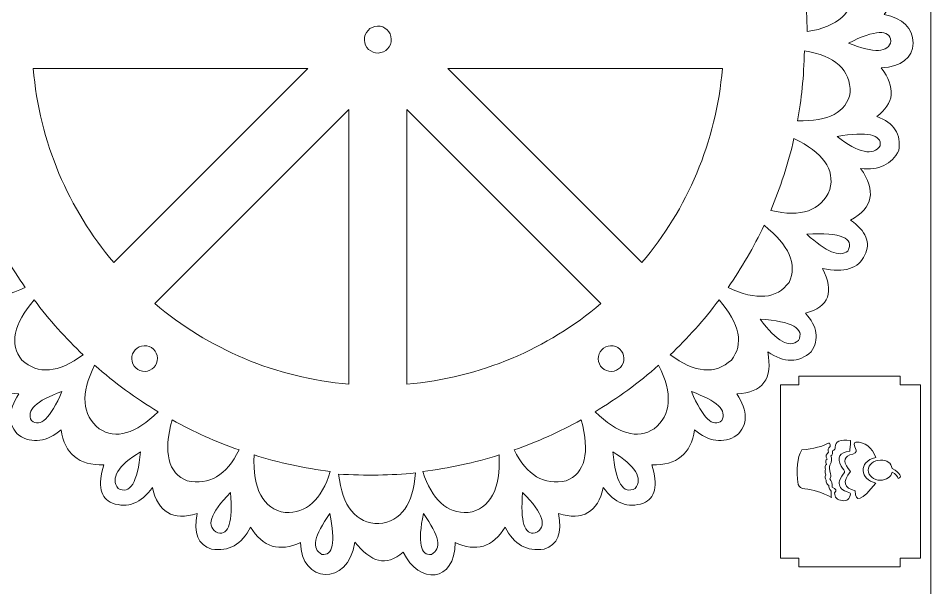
# Model space of a CAD drawing. Header units: centimetres. Extents: x -35 to 33, y -75 to 42.
# Drawn here: x 1.81 to 33.35, y -36.22 to -16.54 of the extents above; entities that cross this region are included whole.
import ezdxf

# ---------------------------------------------------------------- set-up
doc = ezdxf.new("R2010")
doc.units = ezdxf.units.CM
doc.header["$MEASUREMENT"] = 0
doc.layers.add('Capa 1', color=7, linetype='Continuous')

msp = doc.modelspace()

# ---------------------------------------------------------------- linework, layer by layer
at = {"layer": 'Capa 1', "color": 242, "lineweight": 20}
for points, knots in [([(-35.46958, 41.25672), (-35.46958, 41.25672), (33.34861, 41.25672), (33.34861, 41.25672), (33.34861, 41.25672), (33.34861, 41.25672), (33.34861, -36.66365), (33.34861, -36.66365), (33.34861, -36.66365), (33.34861, -36.66365), (-35.46958, -36.66365), (-35.46958, -36.66365), (-35.46958, -36.66365), (-35.46958, -36.66365), (-35.46958, 41.25672), (-35.46958, 41.25672)], [0, 0, 0, 0, 0.2, 0.2, 0.2, 0.2, 0.4, 0.4, 0.4, 0.4, 0.6, 0.6, 0.6, 0.6, 1, 1, 1, 1]), ([(28.79039, -29.21319), (28.79039, -29.21319), (28.79039, -28.95661), (28.79039, -28.95661), (28.79039, -28.95661), (28.79039, -28.95661), (28.79039, -28.91319), (28.79039, -28.91319), (28.79039, -28.91319), (28.79039, -28.91319), (32.29039, -28.91319), (32.29039, -28.91319), (32.29039, -28.91319), (32.29039, -28.91319), (32.29039, -28.95661), (32.29039, -28.95661), (32.29039, -28.95661), (32.29039, -28.95661), (32.29039, -29.21319), (32.29039, -29.21319), (32.29039, -29.21319), (32.29039, -29.21319), (32.99922, -29.21319), (32.99922, -29.21319), (32.99922, -29.21319), (32.99922, -29.21319), (32.99922, -35.20003), (32.99922, -35.20003), (32.99922, -35.20003), (32.99922, -35.20003), (32.29039, -35.20003), (32.29039, -35.20003), (32.29039, -35.20003), (32.29039, -35.20003), (32.29039, -35.45661), (32.29039, -35.45661), (32.29039, -35.45661), (32.29039, -35.45661), (32.29039, -35.50003), (32.29039, -35.50003), (32.29039, -35.50003), (32.29039, -35.50003), (28.79039, -35.50003), (28.79039, -35.50003), (28.79039, -35.50003), (28.79039, -35.50003), (28.79039, -35.45661), (28.79039, -35.45661), (28.79039, -35.45661), (28.79039, -35.45661), (28.79039, -35.20003), (28.79039, -35.20003), (28.79039, -35.20003), (28.79039, -35.20003), (28.15734, -35.20003), (28.15734, -35.20003), (28.15734, -35.20003), (28.15734, -35.20003), (28.15734, -29.21319), (28.15734, -29.21319), (28.15734, -29.21319), (28.15734, -29.21319), (28.79039, -29.21319), (28.79039, -29.21319)], [0, 0, 0, 0, 0.05882353, 0.05882353, 0.05882353, 0.05882353, 0.11764706, 0.11764706, 0.11764706, 0.11764706, 0.17647059, 0.17647059, 0.17647059, 0.17647059, 0.23529412, 0.23529412, 0.23529412, 0.23529412, 0.29411765, 0.29411765, 0.29411765, 0.29411765, 0.35294118, 0.35294118, 0.35294118, 0.35294118, 0.41176471, 0.41176471, 0.41176471, 0.41176471, 0.47058824, 0.47058824, 0.47058824, 0.47058824, 0.52941176, 0.52941176, 0.52941176, 0.52941176, 0.58823529, 0.58823529, 0.58823529, 0.58823529, 0.64705882, 0.64705882, 0.64705882, 0.64705882, 0.70588235, 0.70588235, 0.70588235, 0.70588235, 0.76470588, 0.76470588, 0.76470588, 0.76470588, 0.82352941, 0.82352941, 0.82352941, 0.82352941, 0.88235294, 0.88235294, 0.88235294, 0.88235294, 1, 1, 1, 1]), ([(29.86725, -31.33963), (29.87927, -31.25385), (29.86356, -31.21401), (29.82012, -31.22012), (29.82012, -31.22012), (29.61569, -31.33681), (29.3048, -31.416), (28.88746, -31.45772), (28.88746, -31.45772), (28.73705, -31.72617), (28.69626, -32.12595), (28.76509, -32.65705), (28.76509, -32.65705), (28.79611, -32.74466), (28.87218, -32.79274), (28.99329, -32.80132), (28.99329, -32.80132), (29.28015, -32.82201), (29.58773, -32.92195), (29.91603, -33.10115), (29.91603, -33.10115), (29.90699, -33.03146), (29.90368, -32.97772), (29.90611, -32.93991), (29.90611, -32.93991), (29.91614, -32.89789), (29.90154, -32.85806), (29.86229, -32.8204), (29.86229, -32.8204), (29.83416, -32.8021), (29.82259, -32.75637), (29.82756, -32.68321), (29.82756, -32.68321), (29.75755, -32.65461), (29.72834, -32.59333), (29.73992, -32.49936), (29.73992, -32.49936), (29.69179, -32.45055), (29.68628, -32.39114), (29.72338, -32.32116), (29.72338, -32.32116), (29.69122, -32.22259), (29.68901, -32.16037), (29.71676, -32.13449), (29.71676, -32.13449), (29.68296, -32.04985), (29.69123, -31.99138), (29.74157, -31.95911), (29.74157, -31.95911), (29.70444, -31.85564), (29.7127, -31.79436), (29.76637, -31.77524), (29.76637, -31.77524), (29.71072, -31.67899), (29.72781, -31.60073), (29.81764, -31.54047), (29.81764, -31.54047), (29.78086, -31.46188), (29.79739, -31.39493), (29.86725, -31.33963)], [0, 0, 0, 0, 0.0625, 0.0625, 0.0625, 0.0625, 0.125, 0.125, 0.125, 0.125, 0.1875, 0.1875, 0.1875, 0.1875, 0.25, 0.25, 0.25, 0.25, 0.3125, 0.3125, 0.3125, 0.3125, 0.375, 0.375, 0.375, 0.375, 0.4375, 0.4375, 0.4375, 0.4375, 0.5, 0.5, 0.5, 0.5, 0.5625, 0.5625, 0.5625, 0.5625, 0.625, 0.625, 0.625, 0.625, 0.6875, 0.6875, 0.6875, 0.6875, 0.75, 0.75, 0.75, 0.75, 0.8125, 0.8125, 0.8125, 0.8125, 0.875, 0.875, 0.875, 0.875, 1, 1, 1, 1]), ([(30.54851, -31.49946), (30.5599, -31.43747), (30.56873, -31.31536), (30.57501, -31.13313), (30.57501, -31.13313), (30.21625, -31.08231), (30.03986, -31.1582), (30.04583, -31.36083), (30.04583, -31.36083), (30.05367, -31.41635), (30.02225, -31.46066), (29.95157, -31.49378), (29.95157, -31.49378), (29.96763, -31.57598), (29.94999, -31.63256), (29.89866, -31.6635), (29.89866, -31.6635), (29.9389, -31.75316), (29.92787, -31.86159), (29.86558, -31.98879), (29.86558, -31.98879), (29.8378, -32.04237), (29.84497, -32.1409), (29.88708, -32.28439), (29.88708, -32.28439), (29.90328, -32.34586), (29.89611, -32.40338), (29.86558, -32.45694), (29.86558, -32.45694), (29.91785, -32.53485), (29.94431, -32.63244), (29.94496, -32.7497), (29.94496, -32.7497), (30.07984, -32.8008), (30.10685, -32.86444), (30.02598, -32.94063), (30.02598, -32.94063), (30.02362, -33.09681), (30.11072, -33.18638), (30.28726, -33.20935), (30.28726, -33.20935), (30.45816, -33.23409), (30.55297, -33.15488), (30.57169, -32.97175), (30.57169, -32.97175), (30.57112, -32.9493), (30.50222, -32.91772), (30.36498, -32.87698), (30.36498, -32.87698), (30.20978, -32.77771), (30.1541, -32.66033), (30.19796, -32.52482), (30.19796, -32.52482), (30.24325, -32.40819), (30.30112, -32.31201), (30.37159, -32.23631), (30.37159, -32.23631), (30.37255, -32.18384), (30.33231, -32.1103), (30.25087, -32.01568), (30.25087, -32.01568), (30.0911, -31.72174), (30.19032, -31.54967), (30.54851, -31.49946)], [0, 0, 0, 0, 0.05882353, 0.05882353, 0.05882353, 0.05882353, 0.11764706, 0.11764706, 0.11764706, 0.11764706, 0.17647059, 0.17647059, 0.17647059, 0.17647059, 0.23529412, 0.23529412, 0.23529412, 0.23529412, 0.29411765, 0.29411765, 0.29411765, 0.29411765, 0.35294118, 0.35294118, 0.35294118, 0.35294118, 0.41176471, 0.41176471, 0.41176471, 0.41176471, 0.47058824, 0.47058824, 0.47058824, 0.47058824, 0.52941176, 0.52941176, 0.52941176, 0.52941176, 0.58823529, 0.58823529, 0.58823529, 0.58823529, 0.64705882, 0.64705882, 0.64705882, 0.64705882, 0.70588235, 0.70588235, 0.70588235, 0.70588235, 0.76470588, 0.76470588, 0.76470588, 0.76470588, 0.82352941, 0.82352941, 0.82352941, 0.82352941, 0.88235294, 0.88235294, 0.88235294, 0.88235294, 1, 1, 1, 1]), ([(31.44976, -31.71443), (31.31363, -31.36548), (31.08432, -31.18916), (30.76184, -31.18548), (30.76184, -31.18548), (30.6848, -31.20499), (30.68646, -31.29786), (30.7668, -31.4641), (30.7668, -31.4641), (30.79455, -31.53937), (30.72234, -31.59499), (30.55017, -31.63099), (30.55017, -31.63099), (30.31558, -31.71896), (30.32495, -31.91084), (30.57828, -32.20661), (30.57828, -32.20661), (30.28744, -32.55601), (30.34146, -32.77664), (30.74034, -32.86851), (30.74034, -32.86851), (30.72965, -33.29738), (30.96723, -33.20876), (31.45309, -32.60264), (31.45309, -32.60264), (30.89755, -32.48903), (30.82737, -31.8711), (31.44976, -31.71443)], [0, 0, 0, 0, 0.125, 0.125, 0.125, 0.125, 0.25, 0.25, 0.25, 0.25, 0.375, 0.375, 0.375, 0.375, 0.5, 0.5, 0.5, 0.5, 0.625, 0.625, 0.625, 0.625, 0.75, 0.75, 0.75, 0.75, 1, 1, 1, 1]), ([(32.01666, -32.22968), (31.97751, -32.38767), (31.80929, -32.50646), (31.60771, -32.50646), (31.60771, -32.50646), (31.37711, -32.50646), (31.19016, -32.351), (31.19016, -32.15925), (31.19016, -32.15925), (31.19016, -31.96749), (31.37711, -31.81203), (31.60771, -31.81203), (31.60771, -31.81203), (31.83732, -31.80959), (31.97414, -31.90399), (32.01818, -32.09524), (32.01818, -32.09524), (32.30593, -32.27542), (32.37444, -32.39317), (32.22369, -32.44848), (32.22369, -32.44848), (32.20095, -32.36322), (32.13194, -32.2903), (32.01666, -32.22971)], [0, 0, 0, 0, 0.14285714, 0.14285714, 0.14285714, 0.14285714, 0.28571429, 0.28571429, 0.28571429, 0.28571429, 0.42857143, 0.42857143, 0.42857143, 0.42857143, 0.57142857, 0.57142857, 0.57142857, 0.57142857, 0.71428571, 0.71428571, 0.71428571, 0.71428571, 1, 1, 1, 1])]:
    msp.add_open_spline(points, degree=3, knots=knots, dxfattribs=at)
at = {"layer": 'Capa 1', "color": 142, "lineweight": 20}
for points, knots in [([(20.08452, 0.21612), (20.55506, 0.07821), (20.72196, -0.33024), (20.58517, -1.0092), (20.58517, -1.0092), (21.42522, -0.75043), (21.93912, -1.05147), (22.12687, -1.91231), (22.12687, -1.91231), (22.52185, -1.36435), (22.98452, -1.18372), (23.51485, -1.37046), (23.51485, -1.37046), (23.92923, -1.53435), (24.02672, -1.97533), (23.80733, -2.6934), (23.80733, -2.6934), (24.67173, -2.67), (25.16413, -3.07355), (25.28451, -3.90409), (25.28451, -3.90409), (25.78263, -3.4845), (26.27005, -3.42104), (26.74681, -3.71368), (26.74681, -3.71368), (27.13353, -4.07329), (27.13353, -4.55008), (26.74681, -5.144), (26.74681, -5.144), (27.63937, -5.18467), (27.99462, -5.66957), (27.8126, -6.59875), (27.8126, -6.59875), (28.38652, -6.21352), (28.88611, -6.21352), (29.31142, -6.59875), (29.31142, -6.59875), (29.59964, -7.03317), (29.5346, -7.47741), (29.11628, -7.93148), (29.11628, -7.93148), (29.93023, -8.15637), (30.12686, -8.67219), (29.70615, -9.47898), (29.70615, -9.47898), (30.47038, -9.31826), (30.95784, -9.47448), (31.16849, -9.94762), (31.16849, -9.94762), (31.38089, -10.36669), (31.21731, -10.76861), (30.67774, -11.15338), (30.67774, -11.15338), (31.45399, -11.57222), (31.56965, -12.16614), (31.02472, -12.9352), (31.02472, -12.9352), (31.65819, -12.8647), (32.09772, -13.07299), (32.34331, -13.56005), (32.34331, -13.56005), (32.43564, -14.12025), (32.18116, -14.51077), (31.57994, -14.73166), (31.57994, -14.73166), (32.19276, -15.17692), (32.24563, -15.73668), (31.73858, -16.41095), (31.73858, -16.41095), (32.3913, -16.54362), (32.72508, -16.87232), (32.7399, -17.39704), (32.7399, -17.39704), (32.71212, -17.91995), (32.34531, -18.20635), (31.63944, -18.25624), (31.63944, -18.25624), (32.14649, -18.93049), (32.09361, -19.49026), (31.48079, -19.93553), (31.48079, -19.93553), (32.08203, -20.15641), (32.33649, -20.54693), (32.24416, -21.10713), (32.24416, -21.10713), (31.99857, -21.5942), (31.55906, -21.80248), (30.92557, -21.73199), (30.92557, -21.73199), (31.47051, -22.50105), (31.35485, -23.09498), (30.57859, -23.51381), (30.57859, -23.51381), (31.11817, -23.89857), (31.28175, -24.3005), (31.06935, -24.71958), (31.06935, -24.71958), (30.85869, -25.19271), (30.37123, -25.34892), (29.60699, -25.18822), (29.60699, -25.18822), (30.02771, -25.99499), (29.83109, -26.51082), (29.01714, -26.73571), (29.01714, -26.73571), (29.43544, -27.18977), (29.50048, -27.63402), (29.21226, -28.06844), (29.21226, -28.06844), (28.78696, -28.45367), (28.28737, -28.45367), (27.71345, -28.06844), (27.71345, -28.06844), (27.89548, -28.99761), (27.54023, -29.48252), (26.64766, -29.52318), (26.64766, -29.52318), (27.03438, -30.11712), (27.03438, -30.5939), (26.64766, -30.95351), (26.64766, -30.95351), (26.17091, -31.24615), (25.68348, -31.18269), (25.18536, -30.76311), (25.18536, -30.76311), (25.06498, -31.59364), (24.57258, -31.99718), (23.70818, -31.97379), (23.70818, -31.97379), (23.92758, -32.69186), (23.83009, -33.13284), (23.41571, -33.29672), (23.41571, -33.29672), (22.88538, -33.48347), (22.42271, -33.30284), (22.02771, -32.75487), (22.02771, -32.75487), (21.83997, -33.61571), (21.32608, -33.91675), (20.48603, -33.65798), (20.48603, -33.65798), (20.62281, -34.33694), (20.45592, -34.74538), (19.98536, -34.88331), (19.98536, -34.88331), (19.38832, -34.982), (18.94055, -34.72816), (18.64204, -34.12175), (18.64204, -34.12175), (18.21676, -34.81965), (17.63929, -34.99786), (16.90964, -34.65635), (16.90964, -34.65635), (16.9204, -36.05432), (15.65884, -36.11413), (15.11767, -34.99362), (15.11767, -34.99362), (14.49568, -35.51659), (14.02398, -35.33248), (13.44392, -34.64171), (13.44392, -34.64171), (13.22, -36.22109), (11.5594, -36.05432), (11.57016, -34.65635), (11.57016, -34.65635), (10.84051, -34.99786), (10.26304, -34.81965), (9.83776, -34.12175), (9.83776, -34.12175), (9.53925, -34.72816), (9.09148, -34.982), (8.49444, -34.88331), (8.49444, -34.88331), (8.02388, -34.74538), (7.85699, -34.33694), (7.99377, -33.65798), (7.99377, -33.65798), (7.15372, -33.91675), (6.63983, -33.61571), (6.45209, -32.75487), (6.45209, -32.75487), (6.05709, -33.30284), (5.59442, -33.48347), (5.06409, -33.29672), (5.06409, -33.29672), (4.64971, -33.13284), (4.55222, -32.69186), (4.77162, -31.97379), (4.77162, -31.97379), (3.90722, -31.99718), (3.41482, -31.59364), (3.29444, -30.76311), (3.29444, -30.76311), (2.79632, -31.18269), (2.30889, -31.24615), (1.83214, -30.95351), (1.83214, -30.95351), (1.44542, -30.5939), (1.44542, -30.11712), (1.83214, -29.52318), (1.83214, -29.52318), (0.93957, -29.48252), (0.58432, -28.99761), (0.76635, -28.06844), (0.76635, -28.06844), (0.19243, -28.45367), (-0.30716, -28.45367), (-0.73246, -28.06844), (-0.73246, -28.06844), (-1.02068, -27.63402), (-0.95564, -27.18977), (-0.53734, -26.73571), (-0.53734, -26.73571), (-1.35129, -26.51082), (-1.54791, -25.99499), (-1.12719, -25.18822), (-1.12719, -25.18822), (-1.89143, -25.34892), (-2.37889, -25.19271), (-2.58955, -24.71958), (-2.58955, -24.71958), (-2.80195, -24.3005), (-2.63837, -23.89857), (-2.09879, -23.51381), (-2.09879, -23.51381), (-2.87505, -23.09498), (-2.99071, -22.50105), (-2.44577, -21.73199), (-2.44577, -21.73199), (-3.07926, -21.80248), (-3.51877, -21.5942), (-3.76436, -21.10713), (-3.76436, -21.10713), (-3.85669, -20.54693), (-3.60223, -20.15641), (-3.00099, -19.93553), (-3.00099, -19.93553), (-3.61381, -19.49026), (-3.66669, -18.93049), (-3.15964, -18.25624), (-3.15964, -18.25624), (-3.86551, -18.20635), (-4.23232, -17.91995), (-4.2601, -17.39704), (-4.2601, -17.39704), (-4.24528, -16.87232), (-3.9115, -16.54362), (-3.25878, -16.41095), (-3.25878, -16.41095), (-3.76583, -15.73668), (-3.71296, -15.17692), (-3.10014, -14.73166), (-3.10014, -14.73166), (-3.70136, -14.51077), (-3.95584, -14.12025), (-3.86351, -13.56005), (-3.86351, -13.56005), (-3.61792, -13.07299), (-3.17839, -12.8647), (-2.54492, -12.9352), (-2.54492, -12.9352), (-3.08985, -12.16614), (-2.97419, -11.57222), (-2.19794, -11.15338), (-2.19794, -11.15338), (-2.73751, -10.76861), (-2.90109, -10.36669), (-2.68869, -9.94762), (-2.68869, -9.94762), (-2.47804, -9.47448), (-1.99058, -9.31826), (-1.22635, -9.47898), (-1.22635, -9.47898), (-1.64706, -8.67219), (-1.45043, -8.15637), (-0.63648, -7.93148), (-0.63648, -7.93148), (-1.0548, -7.47741), (-1.11984, -7.03317), (-0.83162, -6.59875), (-0.83162, -6.59875), (-0.40631, -6.21352), (0.09328, -6.21352), (0.6672, -6.59875), (0.6672, -6.59875), (0.48518, -5.66957), (0.84043, -5.18467), (1.73299, -5.144), (1.73299, -5.144), (1.34627, -4.55008), (1.34627, -4.07329), (1.73299, -3.71368), (1.73299, -3.71368), (2.20975, -3.42104), (2.69717, -3.4845), (3.19529, -3.90409), (3.19529, -3.90409), (3.31567, -3.07355), (3.80807, -2.67), (4.67247, -2.6934), (4.67247, -2.6934), (4.45308, -1.97533), (4.55057, -1.53435), (4.96495, -1.37046), (4.96495, -1.37046), (5.49528, -1.18372), (5.95795, -1.36435), (6.35293, -1.91231), (6.35293, -1.91231), (6.54068, -1.05147), (7.05458, -0.75043), (7.89463, -1.0092), (7.89463, -1.0092), (7.75784, -0.33024), (7.92474, 0.07821), (8.39528, 0.21612), (8.39528, 0.21612), (8.99234, 0.31481), (9.44012, 0.06096), (9.73863, -0.54543), (9.73863, -0.54543), (10.16389, 0.15248), (10.74136, 0.33067), (11.47101, -0.01085), (11.47101, -0.01085), (11.46025, 1.38714), (13.12086, 1.55391), (13.34478, -0.02548), (13.34478, -0.02548), (13.93293, 0.67492), (14.54264, 0.75141), (15.17393, 0.20395), (15.17393, 0.20395), (15.39786, 1.78334), (17.01955, 1.38714), (17.00879, -0.01085), (17.00879, -0.01085), (17.73844, 0.33067), (18.31591, 0.15248), (18.74117, -0.54543), (18.74117, -0.54543), (19.03968, 0.06096), (19.48746, 0.31481), (20.08452, 0.21612)], [0, 0, 0, 0, 0.01149425, 0.01149425, 0.01149425, 0.01149425, 0.02298851, 0.02298851, 0.02298851, 0.02298851, 0.03448276, 0.03448276, 0.03448276, 0.03448276, 0.04597701, 0.04597701, 0.04597701, 0.04597701, 0.05747126, 0.05747126, 0.05747126, 0.05747126, 0.06896552, 0.06896552, 0.06896552, 0.06896552, 0.08045977, 0.08045977, 0.08045977, 0.08045977, 0.09195402, 0.09195402, 0.09195402, 0.09195402, 0.10344828, 0.10344828, 0.10344828, 0.10344828, 0.11494253, 0.11494253, 0.11494253, 0.11494253, 0.12643678, 0.12643678, 0.12643678, 0.12643678, 0.13793103, 0.13793103, 0.13793103, 0.13793103, 0.14942529, 0.14942529, 0.14942529, 0.14942529, 0.16091954, 0.16091954, 0.16091954, 0.16091954, 0.17241379, 0.17241379, 0.17241379, 0.17241379, 0.18390805, 0.18390805, 0.18390805, 0.18390805, 0.1954023, 0.1954023, 0.1954023, 0.1954023, 0.20689655, 0.20689655, 0.20689655, 0.20689655, 0.2183908, 0.2183908, 0.2183908, 0.2183908, 0.22988506, 0.22988506, 0.22988506, 0.22988506, 0.24137931, 0.24137931, 0.24137931, 0.24137931, 0.25287356, 0.25287356, 0.25287356, 0.25287356, 0.26436782, 0.26436782, 0.26436782, 0.26436782, 0.27586207, 0.27586207, 0.27586207, 0.27586207, 0.28735632, 0.28735632, 0.28735632, 0.28735632, 0.29885057, 0.29885057, 0.29885057, 0.29885057, 0.31034483, 0.31034483, 0.31034483, 0.31034483, 0.32183908, 0.32183908, 0.32183908, 0.32183908, 0.33333333, 0.33333333, 0.33333333, 0.33333333, 0.34482759, 0.34482759, 0.34482759, 0.34482759, 0.35632184, 0.35632184, 0.35632184, 0.35632184, 0.36781609, 0.36781609, 0.36781609, 0.36781609, 0.37931034, 0.37931034, 0.37931034, 0.37931034, 0.3908046, 0.3908046, 0.3908046, 0.3908046, 0.40229885, 0.40229885, 0.40229885, 0.40229885, 0.4137931, 0.4137931, 0.4137931, 0.4137931, 0.42528736, 0.42528736, 0.42528736, 0.42528736, 0.43678161, 0.43678161, 0.43678161, 0.43678161, 0.44827586, 0.44827586, 0.44827586, 0.44827586, 0.45977011, 0.45977011, 0.45977011, 0.45977011, 0.47126437, 0.47126437, 0.47126437, 0.47126437, 0.48275862, 0.48275862, 0.48275862, 0.48275862, 0.49425287, 0.49425287, 0.49425287, 0.49425287, 0.50574713, 0.50574713, 0.50574713, 0.50574713, 0.51724138, 0.51724138, 0.51724138, 0.51724138, 0.52873563, 0.52873563, 0.52873563, 0.52873563, 0.54022989, 0.54022989, 0.54022989, 0.54022989, 0.55172414, 0.55172414, 0.55172414, 0.55172414, 0.56321839, 0.56321839, 0.56321839, 0.56321839, 0.57471264, 0.57471264, 0.57471264, 0.57471264, 0.5862069, 0.5862069, 0.5862069, 0.5862069, 0.59770115, 0.59770115, 0.59770115, 0.59770115, 0.6091954, 0.6091954, 0.6091954, 0.6091954, 0.62068966, 0.62068966, 0.62068966, 0.62068966, 0.63218391, 0.63218391, 0.63218391, 0.63218391, 0.64367816, 0.64367816, 0.64367816, 0.64367816, 0.65517241, 0.65517241, 0.65517241, 0.65517241, 0.66666667, 0.66666667, 0.66666667, 0.66666667, 0.67816092, 0.67816092, 0.67816092, 0.67816092, 0.68965517, 0.68965517, 0.68965517, 0.68965517, 0.70114943, 0.70114943, 0.70114943, 0.70114943, 0.71264368, 0.71264368, 0.71264368, 0.71264368, 0.72413793, 0.72413793, 0.72413793, 0.72413793, 0.73563218, 0.73563218, 0.73563218, 0.73563218, 0.74712644, 0.74712644, 0.74712644, 0.74712644, 0.75862069, 0.75862069, 0.75862069, 0.75862069, 0.77011494, 0.77011494, 0.77011494, 0.77011494, 0.7816092, 0.7816092, 0.7816092, 0.7816092, 0.79310345, 0.79310345, 0.79310345, 0.79310345, 0.8045977, 0.8045977, 0.8045977, 0.8045977, 0.81609195, 0.81609195, 0.81609195, 0.81609195, 0.82758621, 0.82758621, 0.82758621, 0.82758621, 0.83908046, 0.83908046, 0.83908046, 0.83908046, 0.85057471, 0.85057471, 0.85057471, 0.85057471, 0.86206897, 0.86206897, 0.86206897, 0.86206897, 0.87356322, 0.87356322, 0.87356322, 0.87356322, 0.88505747, 0.88505747, 0.88505747, 0.88505747, 0.89655172, 0.89655172, 0.89655172, 0.89655172, 0.90804598, 0.90804598, 0.90804598, 0.90804598, 0.91954023, 0.91954023, 0.91954023, 0.91954023, 0.93103448, 0.93103448, 0.93103448, 0.93103448, 0.94252874, 0.94252874, 0.94252874, 0.94252874, 0.95402299, 0.95402299, 0.95402299, 0.95402299, 0.96551724, 0.96551724, 0.96551724, 0.96551724, 0.97701149, 0.97701149, 0.97701149, 0.97701149, 1, 1, 1, 1]), ([(30.66589, -15.55662), (30.6763, -16.34689), (30.14779, -16.82854), (29.08035, -17.00158), (29.08035, -17.00158), (29.05984, -16.10406), (28.98158, -15.29867), (28.8456, -14.58536), (28.8456, -14.58536), (29.91866, -14.55349), (30.52542, -14.87724), (30.66589, -15.55662)], [0, 0, 0, 0, 0.25, 0.25, 0.25, 0.25, 0.5, 0.5, 0.5, 0.5, 1, 1, 1, 1]), ([(14.22459, -16.81056), (14.48126, -16.80209), (14.69618, -17.00332), (14.70463, -17.25999), (14.70463, -17.25999), (14.7131, -17.51667), (14.51188, -17.73159), (14.25521, -17.74004), (14.25521, -17.74004), (13.99854, -17.74851), (13.78362, -17.54728), (13.77517, -17.29061), (13.77517, -17.29061), (13.7667, -17.03393), (13.96792, -16.81901), (14.22459, -16.81056)], [0, 0, 0, 0, 0.2, 0.2, 0.2, 0.2, 0.4, 0.4, 0.4, 0.4, 0.6, 0.6, 0.6, 0.6, 1, 1, 1, 1]), ([(31.97454, -17.32872), (31.9227, -16.91024), (31.43358, -16.93303), (30.50725, -17.39705), (30.50725, -17.39705), (31.39769, -17.75687), (31.88677, -17.7341), (31.97454, -17.32872)], [0, 0, 0, 0, 0.33333333, 0.33333333, 0.33333333, 0.33333333, 1, 1, 1, 1]), ([(30.56674, -19.11057), (30.57715, -18.32029), (30.04865, -17.83865), (28.98121, -17.66559), (28.98121, -17.66559), (28.9607, -18.56311), (28.88243, -19.36852), (28.74645, -20.08183), (28.74645, -20.08183), (29.8195, -20.11368), (30.42626, -19.78993), (30.56674, -19.11057)], [0, 0, 0, 0, 0.25, 0.25, 0.25, 0.25, 0.5, 0.5, 0.5, 0.5, 1, 1, 1, 1]), ([(5.11565, -24.98534), (5.11565, -24.98534), (11.82569, -18.2753), (11.82569, -18.2753), (11.82569, -18.2753), (11.82569, -18.2753), (2.33167, -18.2753), (2.33167, -18.2753), (2.33167, -18.2753), (2.5446, -20.8295), (3.55896, -23.14697), (5.11565, -24.98534)], [0, 0, 0, 0, 0.25, 0.25, 0.25, 0.25, 0.5, 0.5, 0.5, 0.5, 1, 1, 1, 1]), ([(26.14787, -18.2753), (26.14787, -18.2753), (16.65411, -18.2753), (16.65411, -18.2753), (16.65411, -18.2753), (16.65411, -18.2753), (23.36377, -24.98496), (23.36377, -24.98496), (23.36377, -24.98496), (24.92684, -23.13665), (25.93683, -20.8122), (26.14787, -18.2753)], [0, 0, 0, 0, 0.25, 0.25, 0.25, 0.25, 0.5, 0.5, 0.5, 0.5, 1, 1, 1, 1]), ([(13.2399, -29.18328), (13.2399, -29.18328), (13.2399, -19.68951), (13.2399, -19.68951), (13.2399, -19.68951), (13.2399, -19.68951), (6.53023, -26.39918), (6.53023, -26.39918), (6.53023, -26.39918), (8.37859, -27.96224), (10.70295, -28.97228), (13.2399, -29.18328)], [0, 0, 0, 0, 0.25, 0.25, 0.25, 0.25, 0.5, 0.5, 0.5, 0.5, 1, 1, 1, 1]), ([(21.94992, -26.39953), (21.94992, -26.39953), (15.2399, -19.68951), (15.2399, -19.68951), (15.2399, -19.68951), (15.2399, -19.68951), (15.2399, -29.18352), (15.2399, -29.18352), (15.2399, -29.18352), (17.79407, -28.97058), (20.11142, -27.95615), (21.94992, -26.39953)], [0, 0, 0, 0, 0.25, 0.25, 0.25, 0.25, 0.5, 0.5, 0.5, 0.5, 1, 1, 1, 1]), ([(31.60275, -20.94609), (31.65026, -20.55534), (31.15291, -20.44795), (30.11069, -20.62388), (30.11069, -20.62388), (30.85733, -21.20175), (31.35468, -21.30915), (31.60275, -20.94609)], [0, 0, 0, 0, 0.33333333, 0.33333333, 0.33333333, 0.33333333, 1, 1, 1, 1]), ([(29.86287, -22.45943), (30.03922, -21.76304), (29.62501, -21.17663), (28.62022, -20.70018), (28.62022, -20.70018), (28.42014, -21.5719), (28.1532, -22.39804), (27.81942, -23.17859), (27.81942, -23.17859), (28.87274, -23.43293), (29.55391, -23.19321), (29.86287, -22.45943)], [0, 0, 0, 0, 0.25, 0.25, 0.25, 0.25, 0.5, 0.5, 0.5, 0.5, 1, 1, 1, 1]), ([(-0.05371, -25.66668), (0.36183, -26.24296), (1.06465, -26.30331), (2.0547, -25.84769), (2.0547, -25.84769), (1.58435, -25.17468), (1.16882, -24.45693), (0.80812, -23.69446), (0.80812, -23.69446), (-0.0625, -24.385), (-0.34978, -25.04241), (-0.05371, -25.66668)], [0, 0, 0, 0, 0.25, 0.25, 0.25, 0.25, 0.5, 0.5, 0.5, 0.5, 1, 1, 1, 1]), ([(28.45016, -25.66668), (28.03461, -26.24296), (27.33182, -26.30331), (26.34176, -25.84769), (26.34176, -25.84769), (26.81212, -25.17468), (27.22764, -24.45693), (27.58834, -23.69446), (27.58834, -23.69446), (28.45896, -24.385), (28.74624, -25.04241), (28.45016, -25.66668)], [0, 0, 0, 0, 0.25, 0.25, 0.25, 0.25, 0.5, 0.5, 0.5, 0.5, 1, 1, 1, 1]), ([(30.48252, -24.58296), (30.72408, -24.13245), (30.25153, -23.93881), (29.06481, -24.00205), (29.06481, -24.00205), (29.72731, -24.61769), (30.19987, -24.81133), (30.48252, -24.58296)], [0, 0, 0, 0, 0.33333333, 0.33333333, 0.33333333, 0.33333333, 1, 1, 1, 1]), ([(1.93901, -28.35162), (2.49791, -28.86183), (3.20284, -28.80071), (4.0538, -28.16821), (4.0538, -28.16821), (3.45746, -27.60748), (2.89326, -26.9752), (2.36121, -26.27138), (2.36121, -26.27138), (1.64339, -27.1108), (1.50265, -27.8042), (1.93901, -28.35162)], [0, 0, 0, 0, 0.25, 0.25, 0.25, 0.25, 0.5, 0.5, 0.5, 0.5, 1, 1, 1, 1]), ([(26.45744, -28.35162), (25.89854, -28.86183), (25.19362, -28.80071), (24.34266, -28.16821), (24.34266, -28.16821), (24.939, -27.60748), (25.5032, -26.9752), (26.03525, -26.27138), (26.03525, -26.27138), (26.75306, -27.1108), (26.89381, -27.8042), (26.45744, -28.35162)], [0, 0, 0, 0, 0.25, 0.25, 0.25, 0.25, 0.5, 0.5, 0.5, 0.5, 1, 1, 1, 1]), ([(28.77236, -27.67793), (29.00256, -27.26102), (28.56138, -27.01367), (27.44885, -26.93592), (27.44885, -26.93592), (28.02745, -27.7093), (28.46862, -27.95664), (28.77236, -27.67793)], [0, 0, 0, 0, 0.33333333, 0.33333333, 0.33333333, 0.33333333, 1, 1, 1, 1]), ([(5.73399, -28.31447), (5.7259, -28.06882), (5.91845, -27.86315), (6.16409, -27.85506), (6.16409, -27.85506), (6.40972, -27.84696), (6.61541, -28.03953), (6.6235, -28.28515), (6.6235, -28.28515), (6.6316, -28.5308), (6.43904, -28.73647), (6.1934, -28.74457), (6.1934, -28.74457), (5.94777, -28.75266), (5.74208, -28.56009), (5.73399, -28.31447)], [0, 0, 0, 0, 0.2, 0.2, 0.2, 0.2, 0.4, 0.4, 0.4, 0.4, 0.6, 0.6, 0.6, 0.6, 1, 1, 1, 1]), ([(21.85627, -28.31449), (21.84818, -28.06884), (22.04073, -27.86317), (22.28637, -27.85508), (22.28637, -27.85508), (22.532, -27.84698), (22.73769, -28.03955), (22.74578, -28.28517), (22.74578, -28.28517), (22.75388, -28.53082), (22.56132, -28.73649), (22.31568, -28.74459), (22.31568, -28.74459), (22.07005, -28.75268), (21.86436, -28.56011), (21.85627, -28.31449)], [0, 0, 0, 0, 0.2, 0.2, 0.2, 0.2, 0.4, 0.4, 0.4, 0.4, 0.6, 0.6, 0.6, 0.6, 1, 1, 1, 1]), ([(4.61084, -30.729), (4.01037, -30.24619), (3.95773, -29.51405), (4.45293, -28.53258), (4.45293, -28.53258), (5.14366, -29.13957), (5.8751, -29.67545), (6.64722, -30.14025), (6.64722, -30.14025), (5.86441, -30.90511), (5.18562, -31.10136), (4.61084, -30.729)], [0, 0, 0, 0, 0.25, 0.25, 0.25, 0.25, 0.5, 0.5, 0.5, 0.5, 1, 1, 1, 1]), ([(23.78561, -30.729), (24.38608, -30.24619), (24.43872, -29.51405), (23.94353, -28.53258), (23.94353, -28.53258), (23.25279, -29.13957), (22.52136, -29.67545), (21.74923, -30.14025), (21.74923, -30.14025), (22.53204, -30.90511), (23.21084, -31.10136), (23.78561, -30.729)], [0, 0, 0, 0, 0.25, 0.25, 0.25, 0.25, 0.5, 0.5, 0.5, 0.5, 1, 1, 1, 1]), ([(2.27108, -30.44586), (2.07804, -30.0936), (2.42835, -29.7584), (3.32198, -29.44025), (3.32198, -29.44025), (2.92404, -30.36535), (2.57375, -30.70056), (2.27108, -30.44586)], [0, 0, 0, 0, 0.33333333, 0.33333333, 0.33333333, 0.33333333, 1, 1, 1, 1]), ([(26.12537, -30.44586), (26.31842, -30.0936), (25.96811, -29.7584), (25.07447, -29.44025), (25.07447, -29.44025), (25.47242, -30.36535), (25.82271, -30.70056), (26.12537, -30.44586)], [0, 0, 0, 0, 0.33333333, 0.33333333, 0.33333333, 0.33333333, 1, 1, 1, 1]), ([(7.64954, -32.52547), (8.41075, -32.69413), (9.00872, -32.33864), (9.4434, -31.459), (9.4434, -31.459), (8.65051, -31.18025), (7.87888, -30.83343), (7.12854, -30.41859), (7.12854, -30.41859), (6.81894, -31.55691), (6.99262, -32.2592), (7.64954, -32.52547)], [0, 0, 0, 0, 0.25, 0.25, 0.25, 0.25, 0.5, 0.5, 0.5, 0.5, 1, 1, 1, 1]), ([(20.74691, -32.52547), (19.98569, -32.69413), (19.38774, -32.33864), (18.95306, -31.459), (18.95306, -31.459), (19.74594, -31.18025), (20.51758, -30.83343), (21.26792, -30.41859), (21.26792, -30.41859), (21.57751, -31.55691), (21.40385, -32.2592), (20.74691, -32.52547)], [0, 0, 0, 0, 0.25, 0.25, 0.25, 0.25, 0.5, 0.5, 0.5, 0.5, 1, 1, 1, 1]), ([(5.26025, -32.78907), (5.67631, -33.01192), (5.93572, -32.58886), (6.03851, -31.51983), (6.03851, -31.51983), (5.24915, -32.00847), (4.98975, -32.43155), (5.26025, -32.78907)], [0, 0, 0, 0, 0.33333333, 0.33333333, 0.33333333, 0.33333333, 1, 1, 1, 1]), ([(23.1362, -32.78907), (22.72014, -33.01192), (22.46074, -32.58886), (22.35795, -31.51983), (22.35795, -31.51983), (23.14729, -32.00847), (23.40671, -32.43155), (23.1362, -32.78907)], [0, 0, 0, 0, 0.33333333, 0.33333333, 0.33333333, 0.33333333, 1, 1, 1, 1]), ([(11.03532, -33.62497), (11.77436, -33.6544), (12.29526, -33.18109), (12.59797, -32.20505), (12.59797, -32.20505), (11.69628, -32.09011), (10.81853, -31.89914), (9.96471, -31.63217), (9.96471, -31.63217), (9.9111, -32.82014), (10.26795, -33.48441), (11.03532, -33.62497)], [0, 0, 0, 0, 0.25, 0.25, 0.25, 0.25, 0.5, 0.5, 0.5, 0.5, 1, 1, 1, 1]), ([(17.36113, -33.62497), (16.62208, -33.6544), (16.1012, -33.18109), (15.79847, -32.20505), (15.79847, -32.20505), (16.70018, -32.09011), (17.57792, -31.89914), (18.43175, -31.63217), (18.43175, -31.63217), (18.48536, -32.82014), (18.12851, -33.48441), (17.36113, -33.62497)], [0, 0, 0, 0, 0.25, 0.25, 0.25, 0.25, 0.5, 0.5, 0.5, 0.5, 1, 1, 1, 1]), ([(12.88192, -32.29123), (13.81598, -32.35245), (14.70104, -32.33931), (15.53717, -32.25181), (15.53717, -32.25181), (15.46508, -33.34585), (15.04542, -33.93066), (14.27822, -34.00624), (14.27822, -34.00624), (13.48127, -33.99422), (13.01585, -33.42255), (12.88192, -32.29123)], [0, 0, 0, 0, 0.25, 0.25, 0.25, 0.25, 0.5, 0.5, 0.5, 0.5, 1, 1, 1, 1]), ([(8.71538, -34.3268), (9.09026, -34.4093), (9.23566, -33.94394), (9.1516, -32.93062), (9.1516, -32.93062), (8.42758, -33.65753), (8.28219, -34.12293), (8.71538, -34.3268)], [0, 0, 0, 0, 0.33333333, 0.33333333, 0.33333333, 0.33333333, 1, 1, 1, 1]), ([(19.68107, -34.3268), (19.30619, -34.4093), (19.16079, -33.94394), (19.24486, -32.93062), (19.24486, -32.93062), (19.96887, -33.65753), (20.11426, -34.12293), (19.68107, -34.3268)], [0, 0, 0, 0, 0.33333333, 0.33333333, 0.33333333, 0.33333333, 1, 1, 1, 1]), ([(12.30676, -35.06643), (12.68674, -35.12566), (12.77927, -34.65539), (12.58435, -33.65562), (12.58435, -33.65562), (12.03108, -34.41665), (11.93856, -34.88692), (12.30676, -35.06643)], [0, 0, 0, 0, 0.33333333, 0.33333333, 0.33333333, 0.33333333, 1, 1, 1, 1]), ([(16.0897, -35.06643), (15.70971, -35.12566), (15.61718, -34.65539), (15.81211, -33.65562), (15.81211, -33.65562), (16.36537, -34.41665), (16.4579, -34.88692), (16.0897, -35.06643)], [0, 0, 0, 0, 0.33333333, 0.33333333, 0.33333333, 0.33333333, 1, 1, 1, 1])]:
    msp.add_open_spline(points, degree=3, knots=knots, dxfattribs=at)

doc.saveas('drawing.dxf')
